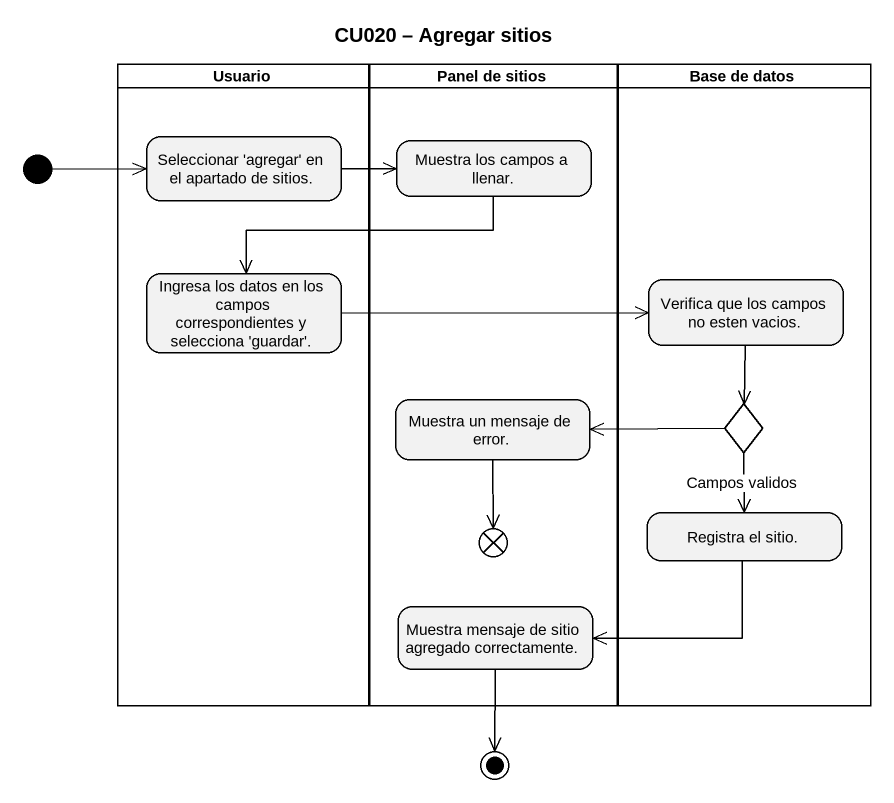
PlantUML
@startuml
title CU020 – Agregar sitios
hide empty description
state Usuario <<partition>> {
  state "Seleccionar 'agregar' en el apartado de sitios." as Seleccionar_agregar_en_el
  state "Ingresa los datos en los campos correspondientes y selecciona 'guardar'." as Ingresa_los_datos_en_los
}
state "Panel de sitios" as Panel_de_sitios <<partition>> {
  state "Muestra los campos a llenar." as Muestra_los_campos_a_llenar
  state "Muestra un mensaje de error." as Muestra_un_mensaje_de_error
  state flowfinal1 <<end>>
  state "Muestra mensaje de sitio agregado correctamente." as Muestra_mensaje_de_sitio
}
state "Base de datos" as Base_de_datos <<partition>> {
  state "Verifica que los campos no esten vacios." as Verifica_que_los_campos_no
  state choice1 <<choice>>
  state "Registra el sitio." as Registra_el_sitio
}
state initial1 <<start>>
state final1 <<end>>
Seleccionar_agregar_en_el -right-> Muestra_los_campos_a_llenar
initial1 -right-> Seleccionar_agregar_en_el
Muestra_los_campos_a_llenar -left-> Ingresa_los_datos_en_los
Ingresa_los_datos_en_los -right-> Verifica_que_los_campos_no
Verifica_que_los_campos_no --> choice1
Muestra_un_mensaje_de_error --> flowfinal1
choice1 -left-> Muestra_un_mensaje_de_error
choice1 --> Registra_el_sitio : Campos validos
Registra_el_sitio -left-> Muestra_mensaje_de_sitio
Muestra_mensaje_de_sitio --> final1
@enduml
